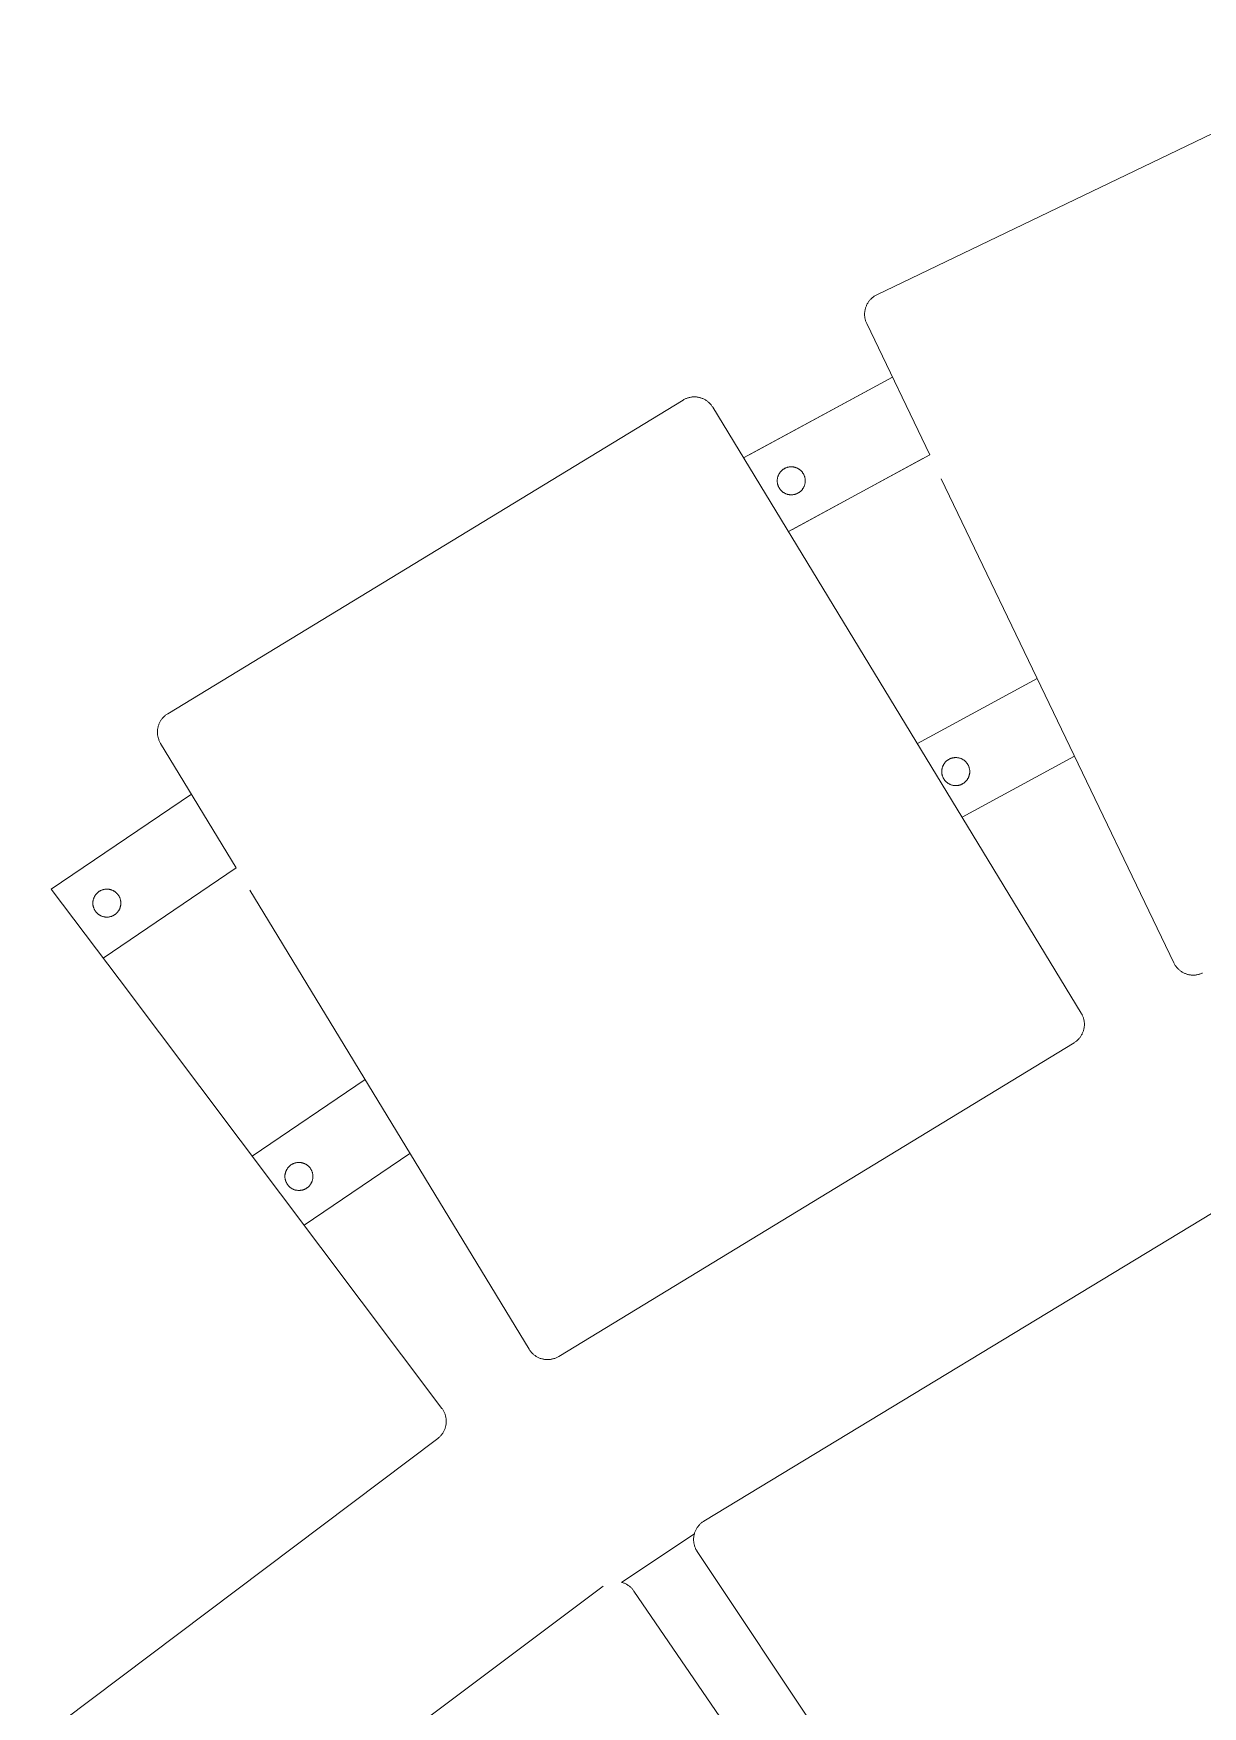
# Model space of a CAD drawing. Header units: millimetres. Extents: x -507 to 4570, y -12 to 3479.
# Drawn here: x -78.6 to 138.5, y 1392.8 to 1703.3 of the extents above; entities that cross this region are included whole.
import ezdxf

# ---------------------------------------------------------------- set-up
doc = ezdxf.new("R2010")
doc.units = ezdxf.units.MM
doc.layers.add('ZANO_R', color=7, linetype='Continuous', lineweight=0)

msp = doc.modelspace()

# ---------------------------------------------------------------- linework, layer by layer
at = {"layer": 'ZANO_R'}
for p, q in [((77.98, 1654.8), (178.92, 1703.31)), ((75.74, 1651.72), (75.76, 1651.86)), ((75.76, 1651.86), (75.79, 1651.99)), ((75.79, 1651.99), (75.82, 1652.12)), ((75.82, 1652.12), (75.85, 1652.26)), ((75.85, 1652.26), (75.89, 1652.39)), ((75.89, 1652.39), (75.93, 1652.52)), ((75.93, 1652.52), (75.98, 1652.64)), ((75.98, 1652.64), (76.03, 1652.77)), ((76.03, 1652.77), (76.09, 1652.9)), ((76.09, 1652.9), (76.15, 1653.02)), ((76.15, 1653.02), (76.21, 1653.14)), ((76.21, 1653.14), (76.28, 1653.26)), ((76.28, 1653.26), (76.36, 1653.37)), ((76.36, 1653.37), (76.43, 1653.49)), ((76.43, 1653.49), (76.51, 1653.6)), ((76.51, 1653.6), (76.6, 1653.7)), ((76.6, 1653.7), (76.68, 1653.81)), ((76.68, 1653.81), (76.77, 1653.91)), ((76.77, 1653.91), (76.87, 1654.01)), ((76.87, 1654.01), (76.97, 1654.1)), ((76.97, 1654.1), (77.07, 1654.2)), ((77.07, 1654.2), (77.17, 1654.29)), ((77.17, 1654.29), (77.28, 1654.37)), ((77.28, 1654.37), (77.39, 1654.45)), ((77.39, 1654.45), (77.5, 1654.53)), ((77.5, 1654.53), (77.62, 1654.6)), ((77.62, 1654.6), (77.73, 1654.67)), ((77.73, 1654.67), (77.85, 1654.74)), ((77.85, 1654.74), (77.98, 1654.8)), ((75.71, 1651.31), (75.72, 1651.45)), ((75.71, 1651.18), (75.71, 1651.31)), ((75.71, 1651.04), (75.71, 1651.18)), ((75.72, 1650.9), (75.71, 1651.04)), ((75.72, 1651.45), (75.73, 1651.59)), ((75.73, 1650.77), (75.72, 1650.9)), ((75.73, 1651.59), (75.74, 1651.72)), ((75.75, 1650.63), (75.73, 1650.77)), ((75.77, 1650.5), (75.75, 1650.63)), ((75.8, 1650.36), (75.77, 1650.5)), ((75.83, 1650.23), (75.8, 1650.36)), ((75.86, 1650.1), (75.83, 1650.23)), ((75.9, 1649.97), (75.86, 1650.1)), ((75.95, 1649.84), (75.9, 1649.97)), ((75.99, 1649.71), (75.95, 1649.84)), ((76.05, 1649.58), (75.99, 1649.71)), ((76.1, 1649.46), (76.05, 1649.58)), ((76.1, 1649.46), (87.81, 1625.1)), ((53.25, 1624.54), (80.87, 1639.53)), ((54.41, 1625.18), (80.87, 1639.53)), ((-53.66, 1577.07), (42.02, 1635.28)), ((42.02, 1635.28), (42.14, 1635.35)), ((42.14, 1635.35), (42.26, 1635.42)), ((42.26, 1635.42), (42.39, 1635.48)), ((42.39, 1635.48), (42.51, 1635.54)), ((42.51, 1635.54), (42.64, 1635.59)), ((42.64, 1635.59), (42.76, 1635.64)), ((42.76, 1635.64), (42.89, 1635.68)), ((42.89, 1635.68), (43.02, 1635.72)), ((43.02, 1635.72), (43.16, 1635.75)), ((43.16, 1635.75), (43.29, 1635.78)), ((43.29, 1635.78), (43.42, 1635.81)), ((43.42, 1635.81), (43.56, 1635.83)), ((43.56, 1635.83), (43.69, 1635.85)), ((43.69, 1635.85), (43.83, 1635.86)), ((43.83, 1635.86), (43.97, 1635.86)), ((43.97, 1635.86), (44.1, 1635.87)), ((44.1, 1635.87), (44.24, 1635.86)), ((44.24, 1635.86), (44.38, 1635.86)), ((44.38, 1635.86), (44.51, 1635.85)), ((44.51, 1635.85), (44.65, 1635.83)), ((44.65, 1635.83), (44.78, 1635.81)), ((44.78, 1635.81), (44.92, 1635.78)), ((44.92, 1635.78), (45.05, 1635.75)), ((45.05, 1635.75), (45.18, 1635.72)), ((45.18, 1635.72), (45.31, 1635.68)), ((45.31, 1635.68), (45.44, 1635.64)), ((45.44, 1635.64), (45.57, 1635.59)), ((45.57, 1635.59), (45.7, 1635.54)), ((45.7, 1635.54), (45.82, 1635.48)), ((45.82, 1635.48), (45.94, 1635.42)), ((45.94, 1635.42), (46.06, 1635.35)), ((46.06, 1635.35), (46.18, 1635.29)), ((46.18, 1635.29), (46.3, 1635.21)), ((46.3, 1635.21), (46.41, 1635.14)), ((46.41, 1635.14), (46.52, 1635.05)), ((46.52, 1635.05), (46.63, 1634.97)), ((46.63, 1634.97), (46.73, 1634.88)), ((46.73, 1634.88), (46.83, 1634.79)), ((46.83, 1634.79), (46.93, 1634.7)), ((46.93, 1634.7), (47.03, 1634.6)), ((47.03, 1634.6), (47.12, 1634.5)), ((47.12, 1634.5), (47.21, 1634.39)), ((47.21, 1634.39), (47.29, 1634.28)), ((47.29, 1634.28), (47.37, 1634.17)), ((47.37, 1634.17), (47.45, 1634.06)), ((47.45, 1634.06), (47.52, 1633.95)), ((64.11, 1606.67), (47.52, 1633.95)), ((61.57, 1610.86), (87.81, 1625.1)), ((62.18, 1611.19), (86.54, 1624.43)), ((59.53, 1620.74), (59.54, 1620.82)), ((59.54, 1620.82), (59.56, 1620.91)), ((59.56, 1620.91), (59.59, 1621)), ((59.59, 1621), (59.61, 1621.08)), ((59.61, 1621.08), (59.64, 1621.17)), ((59.64, 1621.17), (59.67, 1621.25)), ((59.67, 1621.25), (59.71, 1621.34)), ((59.71, 1621.34), (59.75, 1621.42)), ((59.75, 1621.42), (59.79, 1621.5)), ((59.79, 1621.5), (59.83, 1621.58)), ((59.83, 1621.58), (59.88, 1621.65)), ((59.88, 1621.65), (59.92, 1621.73)), ((59.92, 1621.73), (59.98, 1621.8)), ((59.98, 1621.8), (60.03, 1621.87)), ((60.03, 1621.87), (60.08, 1621.94)), ((60.08, 1621.94), (60.14, 1622.01)), ((60.14, 1622.01), (60.2, 1622.08)), ((60.2, 1622.08), (60.27, 1622.14)), ((60.27, 1622.14), (60.33, 1622.2)), ((60.33, 1622.2), (60.4, 1622.26)), ((60.4, 1622.26), (60.47, 1622.32)), ((60.47, 1622.32), (60.54, 1622.38)), ((60.54, 1622.38), (60.61, 1622.43)), ((60.61, 1622.43), (60.69, 1622.48)), ((60.69, 1622.48), (60.76, 1622.53)), ((60.76, 1622.53), (60.84, 1622.57)), ((60.84, 1622.57), (60.92, 1622.61)), ((60.92, 1622.61), (61, 1622.65)), ((61, 1622.65), (61.08, 1622.69)), ((61.08, 1622.69), (61.17, 1622.72)), ((61.17, 1622.72), (61.25, 1622.75)), ((61.25, 1622.75), (61.34, 1622.78)), ((61.34, 1622.78), (61.42, 1622.8)), ((61.42, 1622.8), (61.51, 1622.82)), ((61.51, 1622.82), (61.6, 1622.84)), ((61.6, 1622.84), (61.69, 1622.86)), ((61.69, 1622.86), (61.78, 1622.87)), ((61.78, 1622.87), (61.86, 1622.88)), ((61.86, 1622.88), (61.95, 1622.89)), ((61.95, 1622.89), (62.04, 1622.89)), ((62.04, 1622.89), (62.13, 1622.89)), ((62.13, 1622.89), (62.22, 1622.89)), ((62.22, 1622.89), (62.31, 1622.88)), ((62.31, 1622.88), (62.4, 1622.87)), ((62.4, 1622.87), (62.49, 1622.86)), ((62.49, 1622.86), (62.58, 1622.84)), ((62.58, 1622.84), (62.67, 1622.82)), ((62.67, 1622.82), (62.75, 1622.8)), ((62.75, 1622.8), (62.84, 1622.78)), ((62.84, 1622.78), (62.93, 1622.75)), ((62.93, 1622.75), (63.01, 1622.72)), ((63.01, 1622.72), (63.09, 1622.69)), ((63.09, 1622.69), (63.18, 1622.65)), ((63.18, 1622.65), (63.26, 1622.61)), ((63.26, 1622.61), (63.34, 1622.57)), ((63.34, 1622.57), (63.41, 1622.53)), ((63.41, 1622.53), (63.49, 1622.48)), ((63.49, 1622.48), (63.57, 1622.43)), ((63.57, 1622.43), (63.64, 1622.38)), ((63.64, 1622.38), (63.71, 1622.32)), ((63.71, 1622.32), (63.78, 1622.26)), ((63.78, 1622.26), (63.85, 1622.2)), ((63.85, 1622.2), (63.91, 1622.14)), ((63.91, 1622.14), (63.97, 1622.08)), ((63.97, 1622.08), (64.04, 1622.01)), ((64.04, 1622.01), (64.09, 1621.94)), ((64.09, 1621.94), (64.15, 1621.87)), ((64.15, 1621.87), (64.2, 1621.8)), ((64.2, 1621.8), (64.25, 1621.73)), ((64.25, 1621.73), (64.3, 1621.65)), ((64.3, 1621.65), (64.35, 1621.58)), ((64.35, 1621.58), (64.39, 1621.5)), ((64.39, 1621.5), (64.43, 1621.42)), ((64.43, 1621.42), (64.47, 1621.34)), ((64.47, 1621.34), (64.5, 1621.25)), ((64.5, 1621.25), (64.54, 1621.17)), ((64.54, 1621.17), (64.56, 1621.08)), ((64.56, 1621.08), (64.59, 1621)), ((64.59, 1621), (64.61, 1620.91)), ((64.61, 1620.91), (64.63, 1620.82)), ((64.63, 1620.82), (64.65, 1620.74)), ((59.49, 1620.38), (59.5, 1620.47)), ((59.49, 1620.29), (59.49, 1620.38)), ((59.49, 1620.29), (59.49, 1620.2)), ((59.49, 1620.2), (59.5, 1620.11)), ((59.5, 1620.56), (59.51, 1620.65)), ((59.5, 1620.47), (59.5, 1620.56)), ((59.5, 1620.11), (59.5, 1620.02)), ((59.5, 1620.02), (59.51, 1619.93)), ((59.51, 1620.65), (59.53, 1620.74)), ((59.51, 1619.93), (59.53, 1619.84)), ((59.53, 1619.84), (59.54, 1619.75)), ((59.54, 1619.75), (59.56, 1619.67)), ((59.56, 1619.67), (59.59, 1619.58)), ((59.59, 1619.58), (59.61, 1619.49)), ((59.61, 1619.49), (59.64, 1619.41)), ((59.64, 1619.41), (59.67, 1619.32)), ((59.67, 1619.32), (59.71, 1619.24)), ((59.71, 1619.24), (59.75, 1619.16)), ((59.75, 1619.16), (59.79, 1619.08)), ((59.79, 1619.08), (59.83, 1619)), ((59.83, 1619), (59.88, 1618.92)), ((59.88, 1618.92), (59.92, 1618.85)), ((59.92, 1618.85), (59.98, 1618.78)), ((59.98, 1618.78), (60.03, 1618.7)), ((60.03, 1618.7), (60.08, 1618.63)), ((60.08, 1618.63), (60.14, 1618.56)), ((60.14, 1618.56), (60.2, 1618.5)), ((60.2, 1618.5), (60.27, 1618.43)), ((60.27, 1618.43), (60.33, 1618.37)), ((60.33, 1618.37), (60.4, 1618.31)), ((60.4, 1618.31), (60.47, 1618.26)), ((60.47, 1618.26), (60.54, 1618.2)), ((60.54, 1618.2), (60.61, 1618.15)), ((60.61, 1618.15), (60.69, 1618.1)), ((60.69, 1618.1), (60.76, 1618.05)), ((60.76, 1618.05), (60.84, 1618.01)), ((60.84, 1618.01), (60.92, 1617.97)), ((60.92, 1617.97), (61, 1617.93)), ((61, 1617.93), (61.08, 1617.89)), ((61.08, 1617.89), (61.17, 1617.86)), ((61.17, 1617.86), (61.25, 1617.83)), ((61.25, 1617.83), (61.34, 1617.8)), ((61.34, 1617.8), (61.42, 1617.78)), ((61.42, 1617.78), (61.51, 1617.75)), ((61.51, 1617.75), (61.6, 1617.74)), ((61.6, 1617.74), (61.69, 1617.72)), ((61.69, 1617.72), (61.78, 1617.71)), ((61.78, 1617.71), (61.86, 1617.7)), ((61.86, 1617.7), (61.95, 1617.69)), ((61.95, 1617.69), (62.04, 1617.69)), ((62.04, 1617.69), (62.13, 1617.69)), ((62.13, 1617.69), (62.22, 1617.69)), ((62.22, 1617.69), (62.31, 1617.7)), ((62.31, 1617.7), (62.4, 1617.71)), ((62.4, 1617.71), (62.49, 1617.72)), ((62.49, 1617.72), (62.58, 1617.74)), ((62.58, 1617.74), (62.67, 1617.75)), ((62.67, 1617.75), (62.75, 1617.78)), ((62.75, 1617.78), (62.84, 1617.8)), ((62.84, 1617.8), (62.93, 1617.83)), ((62.93, 1617.83), (63.01, 1617.86)), ((63.01, 1617.86), (63.09, 1617.89)), ((63.09, 1617.89), (63.18, 1617.93)), ((63.18, 1617.93), (63.26, 1617.97)), ((63.26, 1617.97), (63.34, 1618.01)), ((63.34, 1618.01), (63.41, 1618.05)), ((63.41, 1618.05), (63.49, 1618.1)), ((63.49, 1618.1), (63.57, 1618.15)), ((63.57, 1618.15), (63.64, 1618.2)), ((63.64, 1618.2), (63.71, 1618.26)), ((63.71, 1618.26), (63.78, 1618.31)), ((63.78, 1618.31), (63.85, 1618.37)), ((63.85, 1618.37), (63.91, 1618.43)), ((63.91, 1618.43), (63.97, 1618.5)), ((63.97, 1618.5), (64.04, 1618.56)), ((64.04, 1618.56), (64.09, 1618.63)), ((64.09, 1618.63), (64.15, 1618.7)), ((64.15, 1618.7), (64.2, 1618.78)), ((64.2, 1618.78), (64.25, 1618.85)), ((64.25, 1618.85), (64.3, 1618.92)), ((64.3, 1618.92), (64.35, 1619)), ((64.35, 1619), (64.39, 1619.08)), ((64.39, 1619.08), (64.43, 1619.16)), ((64.43, 1619.16), (64.47, 1619.24)), ((64.47, 1619.24), (64.5, 1619.32)), ((64.5, 1619.32), (64.54, 1619.41)), ((64.54, 1619.41), (64.56, 1619.49)), ((64.56, 1619.49), (64.59, 1619.58)), ((64.59, 1619.58), (64.61, 1619.67)), ((64.61, 1619.67), (64.63, 1619.75)), ((64.63, 1619.75), (64.65, 1619.84)), ((64.65, 1620.74), (64.66, 1620.65)), ((64.65, 1619.84), (64.66, 1619.93)), ((64.66, 1620.65), (64.68, 1620.56)), ((64.66, 1619.93), (64.68, 1620.02)), ((64.68, 1620.56), (64.68, 1620.47)), ((64.68, 1620.47), (64.69, 1620.38)), ((64.68, 1620.11), (64.69, 1620.2)), ((64.68, 1620.02), (64.68, 1620.11)), ((64.69, 1620.38), (64.69, 1620.29)), ((64.69, 1620.2), (64.69, 1620.29)), ((89.93, 1620.68), (133.11, 1530.83)), ((115.93, 1521.5), (64.11, 1606.67)), ((85.5, 1571.53), (107.75, 1583.61)), ((-55.56, 1574.06), (-55.54, 1574.2)), ((-55.54, 1574.2), (-55.52, 1574.33)), ((-55.52, 1574.33), (-55.49, 1574.47)), ((-55.49, 1574.47), (-55.46, 1574.6)), ((-55.46, 1574.6), (-55.43, 1574.73)), ((-55.43, 1574.73), (-55.39, 1574.86)), ((-55.39, 1574.86), (-55.35, 1574.99)), ((-55.35, 1574.99), (-55.3, 1575.12)), ((-55.3, 1575.12), (-55.25, 1575.25)), ((-55.25, 1575.25), (-55.19, 1575.37)), ((-55.19, 1575.37), (-55.13, 1575.49)), ((-55.13, 1575.49), (-55.07, 1575.61)), ((-55.07, 1575.61), (-55, 1575.73)), ((-55, 1575.73), (-54.92, 1575.85)), ((-54.92, 1575.85), (-54.85, 1575.96)), ((-54.85, 1575.96), (-54.77, 1576.07)), ((-54.77, 1576.07), (-54.68, 1576.18)), ((-54.68, 1576.18), (-54.59, 1576.28)), ((-54.59, 1576.28), (-54.5, 1576.38)), ((-54.5, 1576.38), (-54.41, 1576.48)), ((-54.41, 1576.48), (-54.31, 1576.58)), ((-54.31, 1576.58), (-54.21, 1576.67)), ((-54.21, 1576.67), (-54.1, 1576.75)), ((-54.1, 1576.75), (-54, 1576.84)), ((-54, 1576.84), (-53.89, 1576.92)), ((-53.89, 1576.92), (-53.77, 1577)), ((-53.77, 1577), (-53.66, 1577.07)), ((-55.58, 1573.79), (-55.57, 1573.92)), ((-55.58, 1573.65), (-55.58, 1573.79)), ((-55.58, 1573.52), (-55.58, 1573.65)), ((-55.57, 1573.38), (-55.58, 1573.52)), ((-55.57, 1573.92), (-55.56, 1574.06)), ((-55.56, 1573.24), (-55.57, 1573.38)), ((-55.54, 1573.11), (-55.56, 1573.24)), ((-55.52, 1572.97), (-55.54, 1573.11)), ((-55.49, 1572.84), (-55.52, 1572.97)), ((-55.46, 1572.7), (-55.49, 1572.84)), ((-55.43, 1572.57), (-55.46, 1572.7)), ((-55.39, 1572.44), (-55.43, 1572.57)), ((-55.35, 1572.31), (-55.39, 1572.44)), ((-55.3, 1572.18), (-55.35, 1572.31)), ((-55.25, 1572.06), (-55.3, 1572.18)), ((-55.19, 1571.93), (-55.25, 1572.06)), ((-55.13, 1571.81), (-55.19, 1571.93)), ((-55.06, 1571.69), (-55.13, 1571.81)), ((-55, 1571.57), (-55.06, 1571.69)), ((-55, 1571.57), (-40.95, 1548.48)), ((90.57, 1567.91), (90.63, 1567.98)), ((90.63, 1567.98), (90.68, 1568.05)), ((90.68, 1568.05), (90.74, 1568.12)), ((90.74, 1568.12), (90.81, 1568.18)), ((90.81, 1568.18), (90.87, 1568.24)), ((90.87, 1568.24), (90.94, 1568.3)), ((90.94, 1568.3), (91.01, 1568.36)), ((91.01, 1568.36), (91.08, 1568.42)), ((91.08, 1568.42), (91.15, 1568.47)), ((91.15, 1568.47), (91.23, 1568.52)), ((91.23, 1568.52), (91.3, 1568.56)), ((91.3, 1568.56), (91.38, 1568.61)), ((91.38, 1568.61), (91.46, 1568.65)), ((91.46, 1568.65), (91.54, 1568.69)), ((91.54, 1568.69), (91.62, 1568.73)), ((91.62, 1568.73), (91.71, 1568.76)), ((91.71, 1568.76), (91.79, 1568.79)), ((91.79, 1568.79), (91.88, 1568.82)), ((91.88, 1568.82), (91.96, 1568.84)), ((91.96, 1568.84), (92.05, 1568.86)), ((92.05, 1568.86), (92.14, 1568.88)), ((92.14, 1568.88), (92.23, 1568.9)), ((92.23, 1568.9), (92.32, 1568.91)), ((92.32, 1568.91), (92.41, 1568.92)), ((92.41, 1568.92), (92.5, 1568.92)), ((92.5, 1568.92), (92.59, 1568.93)), ((92.59, 1568.93), (92.68, 1568.93)), ((92.68, 1568.93), (92.76, 1568.92)), ((92.76, 1568.92), (92.85, 1568.92)), ((92.85, 1568.92), (92.94, 1568.91)), ((92.94, 1568.91), (93.03, 1568.9)), ((93.03, 1568.9), (93.12, 1568.88)), ((93.12, 1568.88), (93.21, 1568.86)), ((93.21, 1568.86), (93.3, 1568.84)), ((93.3, 1568.84), (93.38, 1568.82)), ((93.38, 1568.82), (93.47, 1568.79)), ((93.47, 1568.79), (93.55, 1568.76)), ((93.55, 1568.76), (93.64, 1568.73)), ((93.64, 1568.73), (93.72, 1568.69)), ((93.72, 1568.69), (93.8, 1568.65)), ((93.8, 1568.65), (93.88, 1568.61)), ((93.82, 1557.85), (114.69, 1569.17)), ((93.82, 1557.85), (114.69, 1569.17)), ((93.88, 1568.61), (93.96, 1568.56)), ((93.96, 1568.56), (94.03, 1568.52)), ((94.03, 1568.52), (94.11, 1568.47)), ((94.11, 1568.47), (94.18, 1568.42)), ((94.18, 1568.42), (94.25, 1568.36)), ((94.25, 1568.36), (94.32, 1568.3)), ((94.32, 1568.3), (94.39, 1568.24)), ((94.39, 1568.24), (94.45, 1568.18)), ((94.45, 1568.18), (94.52, 1568.12)), ((94.52, 1568.12), (94.58, 1568.05)), ((94.58, 1568.05), (94.63, 1567.98)), ((94.63, 1567.98), (94.69, 1567.91)), ((90.03, 1566.42), (90.04, 1566.51)), ((90.03, 1566.33), (90.03, 1566.42)), ((90.03, 1566.24), (90.03, 1566.33)), ((90.04, 1566.15), (90.03, 1566.24)), ((90.04, 1566.6), (90.05, 1566.69)), ((90.04, 1566.51), (90.04, 1566.6)), ((90.04, 1566.06), (90.04, 1566.15)), ((90.05, 1565.97), (90.04, 1566.06)), ((90.05, 1566.69), (90.07, 1566.77)), ((90.07, 1565.88), (90.05, 1565.97)), ((90.07, 1566.77), (90.09, 1566.86)), ((90.09, 1565.79), (90.07, 1565.88)), ((90.09, 1566.86), (90.11, 1566.95)), ((90.11, 1565.71), (90.09, 1565.79)), ((90.11, 1566.95), (90.13, 1567.04)), ((90.13, 1565.62), (90.11, 1565.71)), ((90.13, 1567.04), (90.15, 1567.12)), ((90.15, 1565.53), (90.13, 1565.62)), ((90.15, 1567.12), (90.18, 1567.21)), ((90.18, 1565.45), (90.15, 1565.53)), ((90.18, 1567.21), (90.22, 1567.29)), ((90.22, 1565.36), (90.18, 1565.45)), ((90.22, 1567.29), (90.25, 1567.37)), ((90.25, 1565.28), (90.22, 1565.36)), ((90.25, 1567.37), (90.29, 1567.46)), ((90.29, 1565.2), (90.25, 1565.28)), ((90.29, 1567.46), (90.33, 1567.54)), ((90.33, 1565.12), (90.29, 1565.2)), ((90.33, 1567.54), (90.37, 1567.62)), ((90.37, 1565.04), (90.33, 1565.12)), ((90.37, 1567.62), (90.42, 1567.69)), ((90.42, 1564.96), (90.37, 1565.04)), ((90.42, 1567.69), (90.47, 1567.77)), ((90.47, 1564.89), (90.42, 1564.96)), ((90.47, 1567.77), (90.52, 1567.84)), ((90.52, 1564.81), (90.47, 1564.89)), ((90.52, 1567.84), (90.57, 1567.91)), ((94.69, 1567.91), (94.74, 1567.84)), ((94.74, 1567.84), (94.8, 1567.77)), ((94.8, 1564.89), (94.74, 1564.81)), ((94.8, 1567.77), (94.84, 1567.69)), ((94.84, 1564.96), (94.8, 1564.89)), ((94.84, 1567.69), (94.89, 1567.62)), ((94.89, 1565.04), (94.84, 1564.96)), ((94.89, 1567.62), (94.93, 1567.54)), ((94.93, 1565.12), (94.89, 1565.04)), ((94.93, 1567.54), (94.97, 1567.46)), ((94.97, 1565.2), (94.93, 1565.12)), ((94.97, 1567.46), (95.01, 1567.37)), ((95.01, 1565.28), (94.97, 1565.2)), ((95.01, 1567.37), (95.04, 1567.29)), ((95.04, 1565.36), (95.01, 1565.28)), ((95.04, 1567.29), (95.08, 1567.21)), ((95.08, 1565.45), (95.04, 1565.36)), ((95.08, 1567.21), (95.11, 1567.12)), ((95.11, 1565.53), (95.08, 1565.45)), ((95.11, 1567.12), (95.13, 1567.04)), ((95.13, 1565.62), (95.11, 1565.53)), ((95.13, 1567.04), (95.15, 1566.95)), ((95.15, 1565.71), (95.13, 1565.62)), ((95.15, 1566.95), (95.17, 1566.86)), ((95.17, 1565.79), (95.15, 1565.71)), ((95.17, 1566.86), (95.19, 1566.77)), ((95.19, 1565.88), (95.17, 1565.79)), ((95.19, 1566.77), (95.21, 1566.69)), ((95.21, 1565.97), (95.19, 1565.88)), ((95.21, 1566.69), (95.22, 1566.6)), ((95.22, 1566.06), (95.21, 1565.97)), ((95.22, 1566.6), (95.22, 1566.51)), ((95.22, 1566.51), (95.23, 1566.42)), ((95.23, 1566.24), (95.22, 1566.15)), ((95.22, 1566.15), (95.22, 1566.06)), ((95.23, 1566.42), (95.23, 1566.33)), ((95.23, 1566.33), (95.23, 1566.24)), ((-75.29, 1544.52), (-49.27, 1562.16)), ((-75.29, 1544.52), (-49.27, 1562.16)), ((90.57, 1564.74), (90.52, 1564.81)), ((90.63, 1564.67), (90.57, 1564.74)), ((90.68, 1564.6), (90.63, 1564.67)), ((90.74, 1564.54), (90.68, 1564.6)), ((90.81, 1564.47), (90.74, 1564.54)), ((90.87, 1564.41), (90.81, 1564.47)), ((90.94, 1564.35), (90.87, 1564.41)), ((91.01, 1564.3), (90.94, 1564.35)), ((91.08, 1564.24), (91.01, 1564.3)), ((91.15, 1564.19), (91.08, 1564.24)), ((91.23, 1564.14), (91.15, 1564.19)), ((91.3, 1564.09), (91.23, 1564.14)), ((91.38, 1564.05), (91.3, 1564.09)), ((91.46, 1564.01), (91.38, 1564.05)), ((91.54, 1563.97), (91.46, 1564.01)), ((91.62, 1563.93), (91.54, 1563.97)), ((91.71, 1563.9), (91.62, 1563.93)), ((91.79, 1563.87), (91.71, 1563.9)), ((91.88, 1563.84), (91.79, 1563.87)), ((91.96, 1563.81), (91.88, 1563.84)), ((92.05, 1563.79), (91.96, 1563.81)), ((92.14, 1563.77), (92.05, 1563.79)), ((92.23, 1563.76), (92.14, 1563.77)), ((92.32, 1563.75), (92.23, 1563.76)), ((92.41, 1563.74), (92.32, 1563.75)), ((92.5, 1563.73), (92.41, 1563.74)), ((92.59, 1563.73), (92.5, 1563.73)), ((92.68, 1563.73), (92.59, 1563.73)), ((92.76, 1563.73), (92.68, 1563.73)), ((92.85, 1563.74), (92.76, 1563.73)), ((92.94, 1563.75), (92.85, 1563.74)), ((93.03, 1563.76), (92.94, 1563.75)), ((93.12, 1563.77), (93.03, 1563.76)), ((93.21, 1563.79), (93.12, 1563.77)), ((93.3, 1563.81), (93.21, 1563.79)), ((93.38, 1563.84), (93.3, 1563.81)), ((93.47, 1563.87), (93.38, 1563.84)), ((93.55, 1563.9), (93.47, 1563.87)), ((93.64, 1563.93), (93.55, 1563.9)), ((93.72, 1563.97), (93.64, 1563.93)), ((93.8, 1564.01), (93.72, 1563.97)), ((93.88, 1564.05), (93.8, 1564.01)), ((93.96, 1564.09), (93.88, 1564.05)), ((94.03, 1564.14), (93.96, 1564.09)), ((94.11, 1564.19), (94.03, 1564.14)), ((94.18, 1564.24), (94.11, 1564.19)), ((94.25, 1564.3), (94.18, 1564.24)), ((94.32, 1564.35), (94.25, 1564.3)), ((94.39, 1564.41), (94.32, 1564.35)), ((94.45, 1564.47), (94.39, 1564.41)), ((94.52, 1564.54), (94.45, 1564.47)), ((94.58, 1564.6), (94.52, 1564.54)), ((94.63, 1564.67), (94.58, 1564.6)), ((94.69, 1564.74), (94.63, 1564.67)), ((94.74, 1564.81), (94.69, 1564.74)), ((-65.66, 1531.73), (-40.95, 1548.48)), ((-65.66, 1531.73), (-40.95, 1548.48)), ((-62.71, 1527.81), (-75.29, 1544.52)), ((-67.31, 1543.05), (-67.27, 1543.13)), ((-67.27, 1543.13), (-67.23, 1543.21)), ((-67.23, 1543.21), (-67.18, 1543.28)), ((-67.18, 1543.28), (-67.14, 1543.36)), ((-67.14, 1543.36), (-67.08, 1543.43)), ((-67.08, 1543.43), (-67.03, 1543.51)), ((-67.03, 1543.51), (-66.98, 1543.58)), ((-66.98, 1543.58), (-66.92, 1543.64)), ((-66.92, 1543.64), (-66.86, 1543.71)), ((-66.86, 1543.71), (-66.79, 1543.77)), ((-66.79, 1543.77), (-66.73, 1543.84)), ((-66.73, 1543.84), (-66.66, 1543.89)), ((-66.66, 1543.89), (-66.59, 1543.95)), ((-66.59, 1543.95), (-66.52, 1544.01)), ((-66.52, 1544.01), (-66.45, 1544.06)), ((-66.45, 1544.06), (-66.37, 1544.11)), ((-66.37, 1544.11), (-66.3, 1544.16)), ((-66.3, 1544.16), (-66.22, 1544.2)), ((-66.22, 1544.2), (-66.14, 1544.24)), ((-66.14, 1544.24), (-66.06, 1544.28)), ((-66.06, 1544.28), (-65.98, 1544.32)), ((-65.98, 1544.32), (-65.89, 1544.35)), ((-65.89, 1544.35), (-65.81, 1544.38)), ((-65.81, 1544.38), (-65.72, 1544.41)), ((-65.72, 1544.41), (-65.64, 1544.43)), ((-65.64, 1544.43), (-65.55, 1544.45)), ((-65.55, 1544.45), (-65.46, 1544.47)), ((-65.46, 1544.47), (-65.37, 1544.49)), ((-65.37, 1544.49), (-65.28, 1544.5)), ((-65.28, 1544.5), (-65.2, 1544.51)), ((-65.2, 1544.51), (-65.11, 1544.52)), ((-65.11, 1544.52), (-65.02, 1544.52)), ((-65.02, 1544.52), (-64.93, 1544.52)), ((-64.93, 1544.52), (-64.84, 1544.52)), ((-64.84, 1544.52), (-64.75, 1544.51)), ((-64.75, 1544.51), (-64.66, 1544.5)), ((-64.66, 1544.5), (-64.57, 1544.49)), ((-64.57, 1544.49), (-64.48, 1544.47)), ((-64.48, 1544.47), (-64.39, 1544.45)), ((-64.39, 1544.45), (-64.31, 1544.43)), ((-64.31, 1544.43), (-64.22, 1544.41)), ((-64.22, 1544.41), (-64.13, 1544.38)), ((-64.13, 1544.38), (-64.05, 1544.35)), ((-64.05, 1544.35), (-63.97, 1544.32)), ((-63.97, 1544.32), (-63.88, 1544.28)), ((-63.88, 1544.28), (-63.8, 1544.24)), ((-63.8, 1544.24), (-63.72, 1544.2)), ((-63.72, 1544.2), (-63.65, 1544.16)), ((-63.65, 1544.16), (-63.57, 1544.11)), ((-63.57, 1544.11), (-63.49, 1544.06)), ((-63.49, 1544.06), (-63.42, 1544.01)), ((-63.42, 1544.01), (-63.35, 1543.95)), ((-63.35, 1543.95), (-63.28, 1543.89)), ((-63.28, 1543.89), (-63.21, 1543.84)), ((-63.21, 1543.84), (-63.15, 1543.77)), ((-63.15, 1543.77), (-63.09, 1543.71)), ((-63.09, 1543.71), (-63.02, 1543.64)), ((-63.02, 1543.64), (-62.97, 1543.58)), ((-62.97, 1543.58), (-62.91, 1543.51)), ((-62.91, 1543.51), (-62.86, 1543.43)), ((-62.86, 1543.43), (-62.81, 1543.36)), ((-62.81, 1543.36), (-62.76, 1543.28)), ((-62.76, 1543.28), (-62.71, 1543.21)), ((-62.71, 1543.21), (-62.67, 1543.13)), ((-62.67, 1543.13), (-62.63, 1543.05)), ((-38.4, 1544.3), (13.42, 1459.13)), ((-67.57, 1542.01), (-67.56, 1542.1)), ((-67.57, 1541.92), (-67.57, 1542.01)), ((-67.57, 1541.83), (-67.57, 1541.92)), ((-67.56, 1541.74), (-67.57, 1541.83)), ((-67.56, 1542.19), (-67.55, 1542.28)), ((-67.56, 1542.1), (-67.56, 1542.19)), ((-67.56, 1541.65), (-67.56, 1541.74)), ((-67.55, 1541.56), (-67.56, 1541.65)), ((-67.55, 1542.28), (-67.53, 1542.37)), ((-67.53, 1541.47), (-67.55, 1541.56)), ((-67.53, 1542.37), (-67.52, 1542.45)), ((-67.52, 1541.38), (-67.53, 1541.47)), ((-67.52, 1542.45), (-67.5, 1542.54)), ((-67.5, 1541.3), (-67.52, 1541.38)), ((-67.5, 1542.54), (-67.47, 1542.63)), ((-67.47, 1541.21), (-67.5, 1541.3)), ((-67.47, 1542.63), (-67.45, 1542.71)), ((-67.45, 1541.12), (-67.47, 1541.21)), ((-67.45, 1542.71), (-67.42, 1542.8)), ((-67.42, 1541.04), (-67.45, 1541.12)), ((-67.42, 1542.8), (-67.39, 1542.88)), ((-67.39, 1540.96), (-67.42, 1541.04)), ((-67.39, 1542.88), (-67.35, 1542.97)), ((-67.35, 1540.87), (-67.39, 1540.96)), ((-67.35, 1542.97), (-67.31, 1543.05)), ((-67.31, 1540.79), (-67.35, 1540.87)), ((-67.27, 1540.71), (-67.31, 1540.79)), ((-67.23, 1540.63), (-67.27, 1540.71)), ((-67.18, 1540.56), (-67.23, 1540.63)), ((-67.14, 1540.48), (-67.18, 1540.56)), ((-67.08, 1540.41), (-67.14, 1540.48)), ((-67.03, 1540.33), (-67.08, 1540.41)), ((-66.98, 1540.26), (-67.03, 1540.33)), ((-66.92, 1540.2), (-66.98, 1540.26)), ((-66.86, 1540.13), (-66.92, 1540.2)), ((-66.79, 1540.07), (-66.86, 1540.13)), ((-66.73, 1540), (-66.79, 1540.07)), ((-63.15, 1540.07), (-63.21, 1540)), ((-63.09, 1540.13), (-63.15, 1540.07)), ((-63.02, 1540.2), (-63.09, 1540.13)), ((-62.97, 1540.26), (-63.02, 1540.2)), ((-62.91, 1540.33), (-62.97, 1540.26)), ((-62.86, 1540.41), (-62.91, 1540.33)), ((-62.81, 1540.48), (-62.86, 1540.41)), ((-62.76, 1540.56), (-62.81, 1540.48)), ((-62.71, 1540.63), (-62.76, 1540.56)), ((-62.67, 1540.71), (-62.71, 1540.63)), ((-62.63, 1540.79), (-62.67, 1540.71)), ((-62.63, 1543.05), (-62.59, 1542.97)), ((-62.59, 1540.87), (-62.63, 1540.79)), ((-62.59, 1542.97), (-62.56, 1542.88)), ((-62.56, 1540.96), (-62.59, 1540.87)), ((-62.56, 1542.88), (-62.52, 1542.8)), ((-62.52, 1541.04), (-62.56, 1540.96)), ((-62.52, 1542.8), (-62.5, 1542.71)), ((-62.5, 1541.12), (-62.52, 1541.04)), ((-62.5, 1542.71), (-62.47, 1542.63)), ((-62.47, 1541.21), (-62.5, 1541.12)), ((-62.47, 1542.63), (-62.45, 1542.54)), ((-62.45, 1541.3), (-62.47, 1541.21)), ((-62.45, 1542.54), (-62.43, 1542.45)), ((-62.43, 1541.38), (-62.45, 1541.3)), ((-62.43, 1542.45), (-62.41, 1542.37)), ((-62.41, 1541.47), (-62.43, 1541.38)), ((-62.41, 1542.37), (-62.4, 1542.28)), ((-62.4, 1541.56), (-62.41, 1541.47)), ((-62.4, 1542.28), (-62.38, 1542.19)), ((-62.38, 1541.65), (-62.4, 1541.56)), ((-62.38, 1542.19), (-62.38, 1542.1)), ((-62.38, 1542.1), (-62.37, 1542.01)), ((-62.37, 1541.83), (-62.38, 1541.74)), ((-62.38, 1541.74), (-62.38, 1541.65)), ((-62.37, 1542.01), (-62.37, 1541.92)), ((-62.37, 1541.92), (-62.37, 1541.83)), ((-66.66, 1539.94), (-66.73, 1540)), ((-66.59, 1539.89), (-66.66, 1539.94)), ((-66.52, 1539.83), (-66.59, 1539.89)), ((-66.45, 1539.78), (-66.52, 1539.83)), ((-66.37, 1539.73), (-66.45, 1539.78)), ((-66.3, 1539.68), (-66.37, 1539.73)), ((-66.22, 1539.64), (-66.3, 1539.68)), ((-66.14, 1539.6), (-66.22, 1539.64)), ((-66.06, 1539.56), (-66.14, 1539.6)), ((-65.98, 1539.52), (-66.06, 1539.56)), ((-65.89, 1539.49), (-65.98, 1539.52)), ((-65.81, 1539.46), (-65.89, 1539.49)), ((-65.72, 1539.43), (-65.81, 1539.46)), ((-65.64, 1539.41), (-65.72, 1539.43)), ((-65.55, 1539.38), (-65.64, 1539.41)), ((-65.46, 1539.37), (-65.55, 1539.38)), ((-65.37, 1539.35), (-65.46, 1539.37)), ((-65.28, 1539.34), (-65.37, 1539.35)), ((-65.2, 1539.33), (-65.28, 1539.34)), ((-65.11, 1539.32), (-65.2, 1539.33)), ((-65.02, 1539.32), (-65.11, 1539.32)), ((-64.93, 1539.32), (-65.02, 1539.32)), ((-64.84, 1539.32), (-64.93, 1539.32)), ((-64.75, 1539.33), (-64.84, 1539.32)), ((-64.66, 1539.34), (-64.75, 1539.33)), ((-64.57, 1539.35), (-64.66, 1539.34)), ((-64.48, 1539.37), (-64.57, 1539.35)), ((-64.39, 1539.38), (-64.48, 1539.37)), ((-64.31, 1539.41), (-64.39, 1539.38)), ((-64.22, 1539.43), (-64.31, 1539.41)), ((-64.13, 1539.46), (-64.22, 1539.43)), ((-64.05, 1539.49), (-64.13, 1539.46)), ((-63.97, 1539.52), (-64.05, 1539.49)), ((-63.88, 1539.56), (-63.97, 1539.52)), ((-63.8, 1539.6), (-63.88, 1539.56)), ((-63.72, 1539.64), (-63.8, 1539.6)), ((-63.65, 1539.68), (-63.72, 1539.64)), ((-63.57, 1539.73), (-63.65, 1539.68)), ((-63.49, 1539.78), (-63.57, 1539.73)), ((-63.42, 1539.83), (-63.49, 1539.78)), ((-63.35, 1539.89), (-63.42, 1539.83)), ((-63.28, 1539.94), (-63.35, 1539.89)), ((-63.21, 1540), (-63.28, 1539.94)), ((133.17, 1530.71), (133.11, 1530.83)), ((133.24, 1530.59), (133.17, 1530.71)), ((-2.76, 1448.16), (-62.71, 1527.81)), ((133.31, 1530.47), (133.24, 1530.59)), ((133.38, 1530.35), (133.31, 1530.47)), ((133.46, 1530.24), (133.38, 1530.35)), ((133.54, 1530.13), (133.46, 1530.24)), ((133.63, 1530.02), (133.54, 1530.13)), ((133.71, 1529.92), (133.63, 1530.02)), ((133.81, 1529.82), (133.71, 1529.92)), ((133.9, 1529.72), (133.81, 1529.82)), ((134, 1529.63), (133.9, 1529.72)), ((134.1, 1529.53), (134, 1529.63)), ((134.21, 1529.45), (134.1, 1529.53)), ((134.31, 1529.36), (134.21, 1529.45)), ((134.42, 1529.28), (134.31, 1529.36)), ((134.54, 1529.21), (134.42, 1529.28)), ((134.65, 1529.13), (134.54, 1529.21)), ((134.77, 1529.07), (134.65, 1529.13)), ((134.89, 1529), (134.77, 1529.07)), ((135.02, 1528.94), (134.89, 1529)), ((135.14, 1528.88), (135.02, 1528.94)), ((135.27, 1528.83), (135.14, 1528.88)), ((135.39, 1528.79), (135.27, 1528.83)), ((135.52, 1528.74), (135.39, 1528.79)), ((135.65, 1528.7), (135.52, 1528.74)), ((135.79, 1528.67), (135.65, 1528.7)), ((135.92, 1528.64), (135.79, 1528.67)), ((136.05, 1528.62), (135.92, 1528.64)), ((136.19, 1528.6), (136.05, 1528.62)), ((136.33, 1528.58), (136.19, 1528.6)), ((136.46, 1528.57), (136.33, 1528.58)), ((136.6, 1528.56), (136.46, 1528.57)), ((136.73, 1528.56), (136.6, 1528.56)), ((136.87, 1528.56), (136.73, 1528.56)), ((137.01, 1528.57), (136.87, 1528.56)), ((137.14, 1528.58), (137.01, 1528.57)), ((137.28, 1528.6), (137.14, 1528.58)), ((137.41, 1528.62), (137.28, 1528.6)), ((137.55, 1528.65), (137.41, 1528.62)), ((137.68, 1528.68), (137.55, 1528.65)), ((137.81, 1528.71), (137.68, 1528.68)), ((137.94, 1528.75), (137.81, 1528.71)), ((138.07, 1528.8), (137.94, 1528.75)), ((138.2, 1528.85), (138.07, 1528.8)), ((138.33, 1528.9), (138.2, 1528.85)), ((138.45, 1528.95), (138.33, 1528.9)), ((115.93, 1521.5), (116, 1521.39)), ((116, 1521.39), (116.07, 1521.26)), ((116.07, 1521.26), (116.13, 1521.14)), ((116.13, 1521.14), (116.18, 1521.02)), ((116.18, 1521.02), (116.24, 1520.89)), ((116.24, 1520.89), (116.28, 1520.76)), ((116.28, 1520.76), (116.33, 1520.63)), ((116.33, 1520.63), (116.37, 1520.5)), ((116.37, 1518.35), (116.33, 1518.21)), ((116.37, 1520.5), (116.4, 1520.37)), ((116.4, 1518.48), (116.37, 1518.35)), ((116.4, 1520.37), (116.43, 1520.24)), ((116.43, 1518.61), (116.4, 1518.48)), ((116.43, 1520.24), (116.46, 1520.1)), ((116.46, 1518.75), (116.43, 1518.61)), ((116.46, 1520.1), (116.48, 1519.97)), ((116.48, 1518.88), (116.46, 1518.75)), ((116.48, 1519.97), (116.49, 1519.83)), ((116.5, 1519.02), (116.48, 1518.88)), ((116.49, 1519.83), (116.51, 1519.7)), ((116.51, 1519.15), (116.5, 1519.02)), ((116.51, 1519.7), (116.51, 1519.56)), ((116.51, 1519.56), (116.52, 1519.42)), ((116.52, 1519.42), (116.51, 1519.29)), ((116.51, 1519.29), (116.51, 1519.15)), ((114.6, 1516.01), (18.91, 1457.79)), ((114.71, 1516.08), (114.6, 1516.01)), ((114.82, 1516.16), (114.71, 1516.08)), ((114.93, 1516.24), (114.82, 1516.16)), ((115.04, 1516.32), (114.93, 1516.24)), ((115.15, 1516.41), (115.04, 1516.32)), ((115.25, 1516.5), (115.15, 1516.41)), ((115.35, 1516.6), (115.25, 1516.5)), ((115.44, 1516.69), (115.35, 1516.6)), ((115.53, 1516.8), (115.44, 1516.69)), ((115.62, 1516.9), (115.53, 1516.8)), ((115.7, 1517.01), (115.62, 1516.9)), ((115.78, 1517.12), (115.7, 1517.01)), ((115.86, 1517.23), (115.78, 1517.12)), ((115.93, 1517.35), (115.86, 1517.23)), ((116, 1517.46), (115.93, 1517.35)), ((116.07, 1517.58), (116, 1517.46)), ((116.13, 1517.71), (116.07, 1517.58)), ((116.19, 1517.83), (116.13, 1517.71)), ((116.24, 1517.96), (116.19, 1517.83)), ((116.29, 1518.09), (116.24, 1517.96)), ((116.33, 1518.21), (116.29, 1518.09)), ((-37.97, 1494.94), (-17.02, 1509.16)), ((-30.64, 1493.43), (-30.56, 1493.48)), ((-30.56, 1493.48), (-30.48, 1493.52)), ((-30.48, 1493.52), (-30.4, 1493.56)), ((-30.4, 1493.56), (-30.32, 1493.59)), ((-30.32, 1493.59), (-30.23, 1493.63)), ((-30.23, 1493.63), (-30.15, 1493.66)), ((-30.15, 1493.66), (-30.06, 1493.69)), ((-30.06, 1493.69), (-29.98, 1493.71)), ((-29.98, 1493.71), (-29.89, 1493.73)), ((-29.89, 1493.73), (-29.8, 1493.75)), ((-29.8, 1493.75), (-29.71, 1493.77)), ((-29.71, 1493.77), (-29.62, 1493.78)), ((-29.62, 1493.78), (-29.53, 1493.79)), ((-29.53, 1493.79), (-29.44, 1493.79)), ((-29.44, 1493.79), (-29.35, 1493.8)), ((-29.35, 1493.8), (-29.27, 1493.8)), ((-29.27, 1493.8), (-29.18, 1493.79)), ((-29.18, 1493.79), (-29.09, 1493.79)), ((-29.09, 1493.79), (-29, 1493.78)), ((-29, 1493.78), (-28.91, 1493.77)), ((-28.91, 1493.77), (-28.82, 1493.75)), ((-28.82, 1493.75), (-28.73, 1493.73)), ((-28.73, 1493.73), (-28.64, 1493.71)), ((-28.64, 1493.71), (-28.56, 1493.69)), ((-28.56, 1493.69), (-28.47, 1493.66)), ((-28.47, 1493.66), (-28.39, 1493.63)), ((-28.39, 1493.63), (-28.3, 1493.59)), ((-28.35, 1482.15), (-8.7, 1495.47)), ((-28.35, 1482.15), (-8.7, 1495.47)), ((-28.3, 1493.59), (-28.22, 1493.56)), ((-28.22, 1493.56), (-28.14, 1493.52)), ((-28.14, 1493.52), (-28.06, 1493.48)), ((-28.06, 1493.48), (-27.98, 1493.43)), ((-31.91, 1491.29), (-31.9, 1491.38)), ((-31.91, 1491.2), (-31.91, 1491.29)), ((-31.91, 1491.11), (-31.91, 1491.2)), ((-31.9, 1491.02), (-31.91, 1491.11)), ((-31.9, 1491.47), (-31.89, 1491.55)), ((-31.9, 1491.38), (-31.9, 1491.47)), ((-31.9, 1490.93), (-31.9, 1491.02)), ((-31.89, 1490.84), (-31.9, 1490.93)), ((-31.89, 1491.55), (-31.87, 1491.64)), ((-31.87, 1490.75), (-31.89, 1490.84)), ((-31.87, 1491.64), (-31.85, 1491.73)), ((-31.85, 1490.66), (-31.87, 1490.75)), ((-31.85, 1491.73), (-31.83, 1491.82)), ((-31.83, 1490.57), (-31.85, 1490.66)), ((-31.83, 1491.82), (-31.81, 1491.91)), ((-31.81, 1490.49), (-31.83, 1490.57)), ((-31.81, 1491.91), (-31.79, 1491.99)), ((-31.79, 1490.4), (-31.81, 1490.49)), ((-31.79, 1491.99), (-31.76, 1492.08)), ((-31.76, 1490.32), (-31.79, 1490.4)), ((-31.76, 1492.08), (-31.72, 1492.16)), ((-31.72, 1492.16), (-31.69, 1492.24)), ((-31.69, 1492.24), (-31.65, 1492.32)), ((-31.65, 1492.32), (-31.61, 1492.4)), ((-31.61, 1492.4), (-31.57, 1492.48)), ((-31.57, 1492.48), (-31.52, 1492.56)), ((-31.52, 1492.56), (-31.47, 1492.64)), ((-31.47, 1492.64), (-31.42, 1492.71)), ((-31.42, 1492.71), (-31.37, 1492.78)), ((-31.37, 1492.78), (-31.31, 1492.85)), ((-31.31, 1492.85), (-31.26, 1492.92)), ((-31.26, 1492.92), (-31.2, 1492.99)), ((-31.2, 1492.99), (-31.13, 1493.05)), ((-31.13, 1493.05), (-31.07, 1493.11)), ((-31.07, 1493.11), (-31, 1493.17)), ((-31, 1493.17), (-30.93, 1493.23)), ((-30.93, 1493.23), (-30.86, 1493.28)), ((-30.86, 1493.28), (-30.79, 1493.34)), ((-30.79, 1493.34), (-30.71, 1493.39)), ((-30.71, 1493.39), (-30.64, 1493.43)), ((-27.98, 1493.43), (-27.91, 1493.39)), ((-27.91, 1493.39), (-27.83, 1493.34)), ((-27.83, 1493.34), (-27.76, 1493.28)), ((-27.76, 1493.28), (-27.69, 1493.23)), ((-27.69, 1493.23), (-27.62, 1493.17)), ((-27.62, 1493.17), (-27.55, 1493.11)), ((-27.55, 1493.11), (-27.49, 1493.05)), ((-27.49, 1493.05), (-27.42, 1492.99)), ((-27.42, 1492.99), (-27.36, 1492.92)), ((-27.36, 1492.92), (-27.31, 1492.85)), ((-27.31, 1492.85), (-27.25, 1492.78)), ((-27.25, 1492.78), (-27.2, 1492.71)), ((-27.2, 1492.71), (-27.14, 1492.64)), ((-27.14, 1492.64), (-27.1, 1492.56)), ((-27.1, 1492.56), (-27.05, 1492.48)), ((-27.05, 1492.48), (-27.01, 1492.4)), ((-27.01, 1492.4), (-26.97, 1492.32)), ((-26.97, 1492.32), (-26.93, 1492.24)), ((-26.93, 1492.24), (-26.9, 1492.16)), ((-26.9, 1492.16), (-26.86, 1492.08)), ((-26.86, 1492.08), (-26.83, 1491.99)), ((-26.83, 1490.4), (-26.86, 1490.32)), ((-26.83, 1491.99), (-26.81, 1491.91)), ((-26.81, 1490.49), (-26.83, 1490.4)), ((-26.81, 1491.91), (-26.79, 1491.82)), ((-26.79, 1490.57), (-26.81, 1490.49)), ((-26.79, 1491.82), (-26.77, 1491.73)), ((-26.77, 1490.66), (-26.79, 1490.57)), ((-26.77, 1491.73), (-26.75, 1491.64)), ((-26.75, 1490.75), (-26.77, 1490.66)), ((-26.75, 1491.64), (-26.73, 1491.55)), ((-26.73, 1490.84), (-26.75, 1490.75)), ((-26.73, 1491.55), (-26.72, 1491.47)), ((-26.72, 1490.93), (-26.73, 1490.84)), ((-26.72, 1491.47), (-26.72, 1491.38)), ((-26.72, 1491.38), (-26.71, 1491.29)), ((-26.71, 1491.11), (-26.72, 1491.02)), ((-26.72, 1491.02), (-26.72, 1490.93)), ((-26.71, 1491.29), (-26.71, 1491.2)), ((-26.71, 1491.2), (-26.71, 1491.11)), ((-31.72, 1490.23), (-31.76, 1490.32)), ((-31.69, 1490.15), (-31.72, 1490.23)), ((-31.65, 1490.07), (-31.69, 1490.15)), ((-31.61, 1489.99), (-31.65, 1490.07)), ((-31.57, 1489.91), (-31.61, 1489.99)), ((-31.52, 1489.83), (-31.57, 1489.91)), ((-31.47, 1489.76), (-31.52, 1489.83)), ((-31.42, 1489.68), (-31.47, 1489.76)), ((-31.37, 1489.61), (-31.42, 1489.68)), ((-31.31, 1489.54), (-31.37, 1489.61)), ((-31.26, 1489.47), (-31.31, 1489.54)), ((-31.2, 1489.41), (-31.26, 1489.47)), ((-31.13, 1489.34), (-31.2, 1489.41)), ((-31.07, 1489.28), (-31.13, 1489.34)), ((-31, 1489.22), (-31.07, 1489.28)), ((-30.93, 1489.16), (-31, 1489.22)), ((-30.86, 1489.11), (-30.93, 1489.16)), ((-30.79, 1489.06), (-30.86, 1489.11)), ((-30.71, 1489.01), (-30.79, 1489.06)), ((-30.64, 1488.96), (-30.71, 1489.01)), ((-30.56, 1488.92), (-30.64, 1488.96)), ((-30.48, 1488.87), (-30.56, 1488.92)), ((-30.4, 1488.84), (-30.48, 1488.87)), ((-30.32, 1488.8), (-30.4, 1488.84)), ((-30.23, 1488.77), (-30.32, 1488.8)), ((-30.15, 1488.74), (-30.23, 1488.77)), ((-30.06, 1488.71), (-30.15, 1488.74)), ((-29.98, 1488.68), (-30.06, 1488.71)), ((-29.89, 1488.66), (-29.98, 1488.68)), ((-29.8, 1488.64), (-29.89, 1488.66)), ((-29.71, 1488.63), (-29.8, 1488.64)), ((-29.62, 1488.62), (-29.71, 1488.63)), ((-29.53, 1488.61), (-29.62, 1488.62)), ((-29.44, 1488.6), (-29.53, 1488.61)), ((-29.35, 1488.6), (-29.44, 1488.6)), ((-29.27, 1488.6), (-29.35, 1488.6)), ((-29.18, 1488.6), (-29.27, 1488.6)), ((-29.09, 1488.61), (-29.18, 1488.6)), ((-29, 1488.62), (-29.09, 1488.61)), ((-28.91, 1488.63), (-29, 1488.62)), ((-28.82, 1488.64), (-28.91, 1488.63)), ((-28.73, 1488.66), (-28.82, 1488.64)), ((-28.64, 1488.68), (-28.73, 1488.66)), ((-28.56, 1488.71), (-28.64, 1488.68)), ((-28.47, 1488.74), (-28.56, 1488.71)), ((-28.39, 1488.77), (-28.47, 1488.74)), ((-28.3, 1488.8), (-28.39, 1488.77)), ((-28.22, 1488.84), (-28.3, 1488.8)), ((-28.14, 1488.87), (-28.22, 1488.84)), ((-28.06, 1488.92), (-28.14, 1488.87)), ((-27.98, 1488.96), (-28.06, 1488.92)), ((-27.91, 1489.01), (-27.98, 1488.96)), ((-27.83, 1489.06), (-27.91, 1489.01)), ((-27.76, 1489.11), (-27.83, 1489.06)), ((-27.69, 1489.16), (-27.76, 1489.11)), ((-27.62, 1489.22), (-27.69, 1489.16)), ((-27.55, 1489.28), (-27.62, 1489.22)), ((-27.49, 1489.34), (-27.55, 1489.28)), ((-27.42, 1489.41), (-27.49, 1489.34)), ((-27.36, 1489.47), (-27.42, 1489.41)), ((-27.31, 1489.54), (-27.36, 1489.47)), ((-27.25, 1489.61), (-27.31, 1489.54)), ((-27.2, 1489.68), (-27.25, 1489.61)), ((-27.14, 1489.76), (-27.2, 1489.68)), ((-27.1, 1489.83), (-27.14, 1489.76)), ((-27.05, 1489.91), (-27.1, 1489.83)), ((-27.01, 1489.99), (-27.05, 1489.91)), ((-26.97, 1490.07), (-27.01, 1489.99)), ((-26.93, 1490.15), (-26.97, 1490.07)), ((-26.9, 1490.23), (-26.93, 1490.15)), ((-26.86, 1490.32), (-26.9, 1490.23)), ((142.49, 1485.75), (45.89, 1427.24)), ((13.49, 1459.01), (13.42, 1459.13)), ((13.57, 1458.9), (13.49, 1459.01)), ((13.65, 1458.79), (13.57, 1458.9)), ((13.73, 1458.68), (13.65, 1458.79)), ((13.82, 1458.58), (13.73, 1458.68)), ((13.91, 1458.48), (13.82, 1458.58)), ((14.01, 1458.38), (13.91, 1458.48)), ((14.1, 1458.29), (14.01, 1458.38)), ((14.21, 1458.19), (14.1, 1458.29)), ((14.31, 1458.11), (14.21, 1458.19)), ((14.42, 1458.02), (14.31, 1458.11)), ((14.53, 1457.94), (14.42, 1458.02)), ((14.64, 1457.86), (14.53, 1457.94)), ((14.76, 1457.79), (14.64, 1457.86)), ((14.87, 1457.72), (14.76, 1457.79)), ((14.99, 1457.66), (14.87, 1457.72)), ((15.12, 1457.6), (14.99, 1457.66)), ((15.24, 1457.54), (15.12, 1457.6)), ((15.37, 1457.49), (15.24, 1457.54)), ((15.5, 1457.44), (15.37, 1457.49)), ((15.62, 1457.4), (15.5, 1457.44)), ((15.76, 1457.36), (15.62, 1457.4)), ((15.89, 1457.32), (15.76, 1457.36)), ((16.02, 1457.29), (15.89, 1457.32)), ((16.16, 1457.27), (16.02, 1457.29)), ((16.29, 1457.25), (16.16, 1457.27)), ((16.43, 1457.23), (16.29, 1457.25)), ((16.56, 1457.22), (16.43, 1457.23)), ((16.7, 1457.21), (16.56, 1457.22)), ((16.83, 1457.21), (16.7, 1457.21)), ((16.97, 1457.21), (16.83, 1457.21)), ((17.11, 1457.22), (16.97, 1457.21)), ((17.24, 1457.23), (17.11, 1457.22)), ((17.38, 1457.25), (17.24, 1457.23)), ((17.51, 1457.27), (17.38, 1457.25)), ((17.65, 1457.29), (17.51, 1457.27)), ((17.78, 1457.32), (17.65, 1457.29)), ((17.91, 1457.36), (17.78, 1457.32)), ((18.04, 1457.4), (17.91, 1457.36)), ((18.17, 1457.44), (18.04, 1457.4)), ((18.3, 1457.49), (18.17, 1457.44)), ((18.43, 1457.54), (18.3, 1457.49)), ((18.55, 1457.6), (18.43, 1457.54)), ((18.67, 1457.66), (18.55, 1457.6)), ((18.8, 1457.72), (18.67, 1457.66)), ((18.91, 1457.79), (18.8, 1457.72)), ((-2.76, 1448.16), (-2.68, 1448.05)), ((-2.68, 1448.05), (-2.61, 1447.94)), ((-2.61, 1447.94), (-2.53, 1447.82)), ((-2.53, 1447.82), (-2.46, 1447.7)), ((-2.46, 1447.7), (-2.4, 1447.58)), ((-2.4, 1447.58), (-2.34, 1447.46)), ((-2.34, 1447.46), (-2.28, 1447.33)), ((-2.28, 1447.33), (-2.23, 1447.21)), ((-2.23, 1447.21), (-2.18, 1447.08)), ((-2.18, 1447.08), (-2.14, 1446.95)), ((-2.14, 1446.95), (-2.1, 1446.82)), ((-2.48, 1443.78), (-2.55, 1443.66)), ((-2.41, 1443.9), (-2.48, 1443.78)), ((-2.35, 1444.02), (-2.41, 1443.9)), ((-2.29, 1444.15), (-2.35, 1444.02)), ((-2.24, 1444.27), (-2.29, 1444.15)), ((-2.19, 1444.4), (-2.24, 1444.27)), ((-2.15, 1444.53), (-2.19, 1444.4)), ((-2.11, 1444.66), (-2.15, 1444.53)), ((-2.07, 1444.79), (-2.11, 1444.66)), ((-2.1, 1446.82), (-2.07, 1446.69)), ((-2.07, 1446.69), (-2.04, 1446.55)), ((-2.04, 1444.93), (-2.07, 1444.79)), ((-2.04, 1446.55), (-2.01, 1446.42)), ((-2.02, 1445.06), (-2.04, 1444.93)), ((-2, 1445.2), (-2.02, 1445.06)), ((-2.01, 1446.42), (-1.99, 1446.28)), ((-1.98, 1445.33), (-2, 1445.2)), ((-1.99, 1446.28), (-1.98, 1446.15)), ((-1.98, 1446.15), (-1.97, 1446.01)), ((-1.97, 1445.47), (-1.98, 1445.33)), ((-1.97, 1446.01), (-1.96, 1445.88)), ((-1.96, 1445.6), (-1.97, 1445.47)), ((-1.96, 1445.88), (-1.96, 1445.74)), ((-1.96, 1445.74), (-1.96, 1445.6)), ((-3.55, 1442.56), (-93.04, 1375.21)), ((-3.44, 1442.64), (-3.55, 1442.56)), ((-3.34, 1442.73), (-3.44, 1442.64)), ((-3.24, 1442.82), (-3.34, 1442.73)), ((-3.14, 1442.92), (-3.24, 1442.82)), ((-3.04, 1443.01), (-3.14, 1442.92)), ((-2.95, 1443.11), (-3.04, 1443.01)), ((-2.86, 1443.22), (-2.95, 1443.11)), ((-2.78, 1443.33), (-2.86, 1443.22)), ((-2.7, 1443.44), (-2.78, 1443.33)), ((-2.62, 1443.55), (-2.7, 1443.44)), ((-2.55, 1443.66), (-2.62, 1443.55)), ((44.19, 1425.17), (44.15, 1425.04)), ((44.24, 1425.29), (44.19, 1425.17)), ((44.29, 1425.42), (44.24, 1425.29)), ((44.35, 1425.54), (44.29, 1425.42)), ((44.41, 1425.67), (44.35, 1425.54)), ((44.48, 1425.79), (44.41, 1425.67)), ((44.54, 1425.9), (44.48, 1425.79)), ((44.62, 1426.02), (44.54, 1425.9)), ((44.69, 1426.13), (44.62, 1426.02)), ((44.78, 1426.24), (44.69, 1426.13)), ((44.86, 1426.35), (44.78, 1426.24)), ((44.95, 1426.45), (44.86, 1426.35)), ((45.04, 1426.56), (44.95, 1426.45)), ((45.13, 1426.65), (45.04, 1426.56)), ((45.23, 1426.75), (45.13, 1426.65)), ((45.33, 1426.84), (45.23, 1426.75)), ((45.44, 1426.93), (45.33, 1426.84)), ((45.55, 1427.01), (45.44, 1426.93)), ((45.66, 1427.09), (45.55, 1427.01)), ((45.77, 1427.17), (45.66, 1427.09)), ((45.89, 1427.24), (45.77, 1427.17)), ((44.11, 1424.9), (30.6, 1415.86)), ((30.6, 1415.86), (43.62, 1424.58)), ((43.62, 1424.58), (44.1, 1424.9)), ((43.97, 1424.1), (43.96, 1423.96)), ((43.96, 1423.96), (43.96, 1423.83)), ((43.96, 1423.83), (43.96, 1423.69)), ((43.96, 1423.69), (43.97, 1423.55)), ((43.98, 1424.24), (43.97, 1424.1)), ((43.97, 1423.55), (43.98, 1423.42)), ((44, 1424.37), (43.98, 1424.24)), ((43.98, 1423.42), (43.99, 1423.28)), ((43.99, 1423.28), (44.02, 1423.15)), ((44.02, 1424.51), (44, 1424.37)), ((44.04, 1424.64), (44.02, 1424.51)), ((44.02, 1423.15), (44.04, 1423.01)), ((44.07, 1424.77), (44.04, 1424.64)), ((44.04, 1423.01), (44.07, 1422.88)), ((44.11, 1424.91), (44.07, 1424.77)), ((44.07, 1422.88), (44.1, 1422.75)), ((44.1, 1422.75), (44.14, 1422.62)), ((44.15, 1425.04), (44.11, 1424.91)), ((44.14, 1422.62), (44.19, 1422.49)), ((44.19, 1422.49), (44.23, 1422.36)), ((44.23, 1422.36), (44.29, 1422.23)), ((44.29, 1422.23), (44.34, 1422.11)), ((44.34, 1422.11), (44.4, 1421.99)), ((44.4, 1421.99), (44.47, 1421.87)), ((44.47, 1421.87), (44.54, 1421.75)), ((44.58, 1421.67), (44.54, 1421.75)), ((44.63, 1421.6), (44.58, 1421.67)), ((44.63, 1421.6), (290.11, 1053.53)), ((30.73, 1415.82), (30.61, 1415.86)), ((30.86, 1415.78), (30.73, 1415.82)), ((27.19, 1415.19), (-63.19, 1347.46)), ((30.99, 1415.74), (30.86, 1415.78)), ((31.11, 1415.69), (30.99, 1415.74)), ((31.24, 1415.63), (31.11, 1415.69)), ((31.36, 1415.58), (31.24, 1415.63)), ((31.48, 1415.51), (31.36, 1415.58)), ((31.59, 1415.45), (31.48, 1415.51)), ((31.71, 1415.38), (31.59, 1415.45)), ((31.82, 1415.31), (31.71, 1415.38)), ((31.93, 1415.23), (31.82, 1415.31)), ((32.04, 1415.15), (31.93, 1415.23)), ((32.14, 1415.07), (32.04, 1415.15)), ((32.24, 1414.98), (32.14, 1415.07)), ((32.34, 1414.89), (32.24, 1414.98)), ((32.44, 1414.79), (32.34, 1414.89)), ((32.53, 1414.7), (32.44, 1414.79)), ((32.62, 1414.6), (32.53, 1414.7)), ((32.7, 1414.49), (32.62, 1414.6)), ((32.79, 1414.39), (32.7, 1414.49)), ((32.84, 1414.32), (32.79, 1414.39)), ((32.89, 1414.25), (32.84, 1414.32)), ((282.52, 1048.98), (32.89, 1414.25))]:
    msp.add_line(p, q, dxfattribs=at)

doc.saveas('drawing.dxf')
